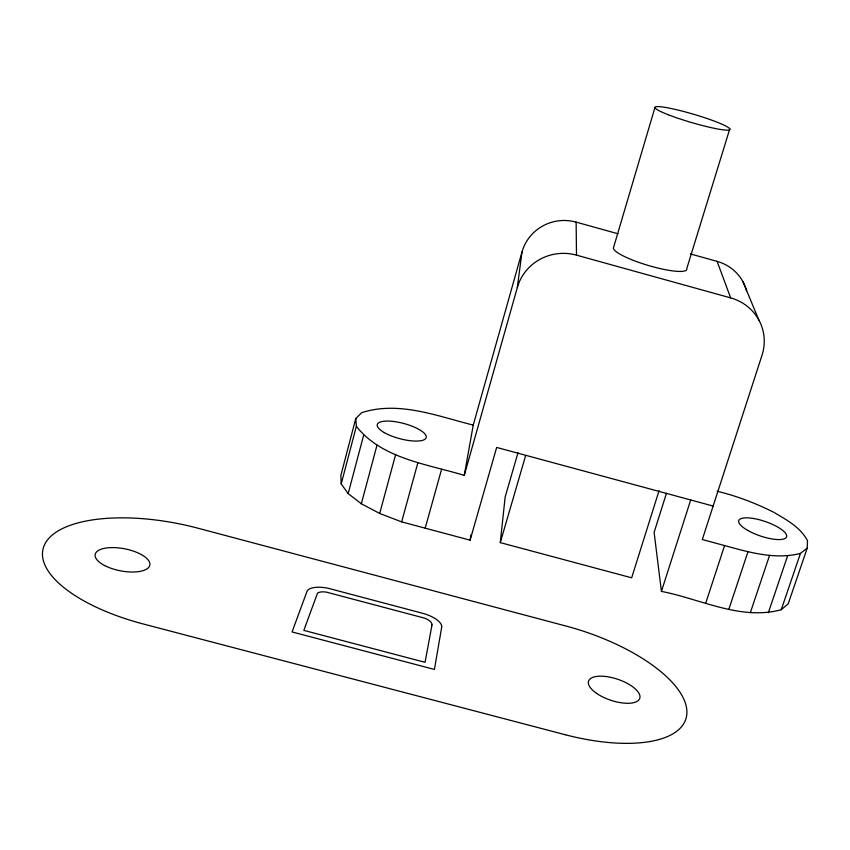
<?xml version="1.0" encoding="UTF-8"?>
<svg xmlns="http://www.w3.org/2000/svg" width="850" height="850" viewBox="0 0 850 850"><rect width="100%" height="100%" fill="white"/><g stroke="black" fill="none" stroke-linecap="round" stroke-linejoin="round"><path stroke-width="1.27" d="M666.485 493.191L654.117 532.355L661.428 591.388C700.559 598.942 740.722 620.776 781.256 609.716L788.184 603.872L807.213 548.154L807.5 540.717C800.445 527.212 786.484 519.817 773.883 512.337C755.778 503.264 736.78 495.943 717.06 491.236M659.069 490.641L631.656 577.809L500.278 542.608L505.144 497.038L518.011 452.678M464.27 475.373L473.237 425.106C437.261 416.107 398.65 400.626 361.654 412.696L355.778 418.54L356.362 426.317C381.65 458.66 427.316 464.132 464.27 475.373L517.31 287.576L521.996 251.951A43.754 42.872 -0.2 0 1 576.13 222.116L618.046 233.782M470.082 540.345L470.911 534.916M355.778 418.54L340.818 475.522L341.201 483.926L348.181 493.606L361.346 503.763L379.695 513.474L401.646 521.868L470.103 540.175L496.666 447.429L713.139 506.047M341.201 483.926L356.362 426.317M348.181 493.606L363.577 435.434M361.346 503.763L377.007 445.145M379.695 513.474L395.632 454.58M401.646 521.868L417.828 462.878M425.202 528.148L441.596 469.253M473.237 425.106L521.996 251.951M500.278 542.608L525.576 455.791M654.904 107.663L613.36 248.179A38.282 7.151 16.6 0 0 651.684 266.433A38.282 7.151 16.6 0 0 686.779 268.589L729.81 128.828M661.428 591.388L690.689 499.97M705.691 603.234L724.593 545.562C749.02 552.266 775.179 559.938 800.445 553.403L807.213 548.154M728.801 609.439L747.915 551.873M750.327 612.712L769.558 555.422M768.315 612.786L787.578 555.921M781.256 609.716L800.445 553.403M724.593 545.562L702.291 539.548L762.057 355.087A47.844 45.932 -16.2 0 0 730.649 297.893L717.102 261.364L690.434 253.938M517.31 287.576A47.823 46.601 0.4 0 1 576.502 255.138L730.649 297.893M742.942 281.679L758.838 319.993M576.13 222.116L576.502 255.138M717.102 261.364A43.775 42.287 -18.1 0 1 746.587 290.838M441.681 627.289L434.414 669.439L292.071 631.943L306.914 591.6A21.643 8.776 14.1 0 1 330.608 588.901L422.609 613.286A21.526 8.744 15.5 0 1 441.681 627.289M431.981 624.994L425.053 662.32L303.843 630.381L317.496 593.162A11.507 4.664 14.1 0 1 326.411 592.131L424.618 618.152A11.443 4.654 15.5 0 1 431.789 623.422L431.981 624.994M565.229 734.729L143.321 623.996A129.891 52.902 11.7 0 1 45.422 543.033A129.891 52.902 11.7 0 1 197.848 528.179L566.1 626.067A126.724 52.286 17.8 0 1 686.896 712.417A126.724 52.286 17.8 0 1 565.229 734.729M104.688 565.579A27.837 11.209 11 0 0 149.441 566.259A27.837 11.209 11 0 0 113.326 547.591A27.837 11.209 11 0 0 104.688 565.579M596.594 693.366A26.998 11.05 18.6 0 0 639.359 699.21A26.998 11.05 18.6 0 0 606.56 676.6A26.998 11.05 18.6 0 0 596.594 693.366M384.126 432.512A25.309 7.863 14.9 0 0 425.329 438.94A25.309 7.863 14.9 0 0 395.717 421.77A25.309 7.863 14.9 0 0 384.126 432.512M668.27 114.739A39.121 4.261 16.4 0 0 729.385 129.869A39.121 4.261 16.4 0 0 679.575 110.457A39.121 4.261 16.4 0 0 668.27 114.739M747.809 530.453A25.234 7.629 18.8 0 0 786.441 537.115A25.234 7.629 18.8 0 0 753.748 518.532A25.234 7.629 18.8 0 0 747.809 530.453"/></g></svg>
